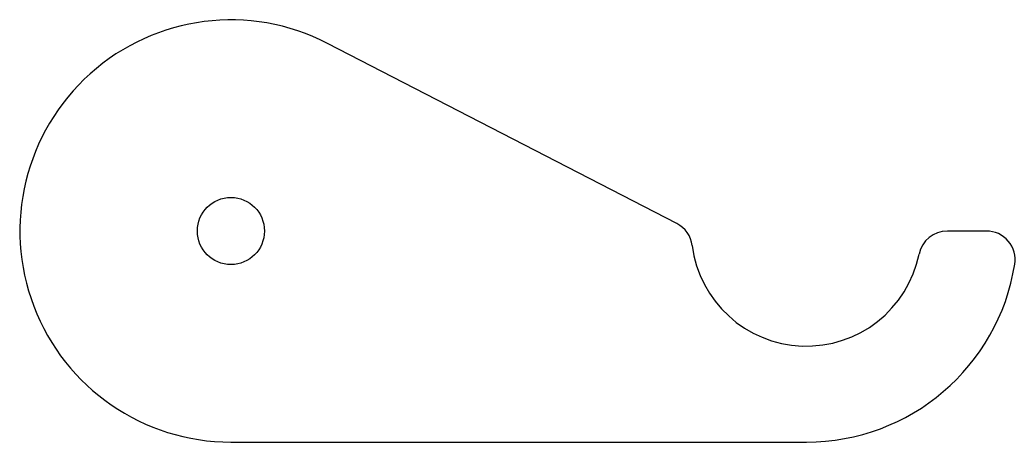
# Model space of a CAD drawing. Header units: millimetres. Extents: x -126 to -74.1, y -170 to -148.
import ezdxf

# ---------------------------------------------------------------- set-up
doc = ezdxf.new("R2010")
doc.units = ezdxf.units.MM

msp = doc.modelspace()

# ---------------------------------------------------------------- linework, layer by layer
at = {"color": 7, "linetype": 'Continuous', "lineweight": 25}
for p, q in [((-91.753, -158.612), (-109.959, -149.223)), ((-75.62, -159), (-77.652, -159)), ((-115, -170), (-85, -170))]:
    msp.add_line(p, q, dxfattribs=at)
msp.add_circle((-115, -159), 1.75, dxfattribs=at)
for centre, radius, start, end in [((-115, -159), 11, 62.7204, 270), ((-92.441, -159.945), 1.5, 7.2385, 62.7204), ((-77.652, -160.5), 1.5, 90, 168.463), ((-75.62, -160.5), 1.5, 350.9153, 90), ((-85, -159), 6, 187.2385, 348.463), ((-85, -159), 11, 270, 350.9153)]:
    msp.add_arc(centre, radius, start, end, dxfattribs=at)

doc.saveas('drawing.dxf')
